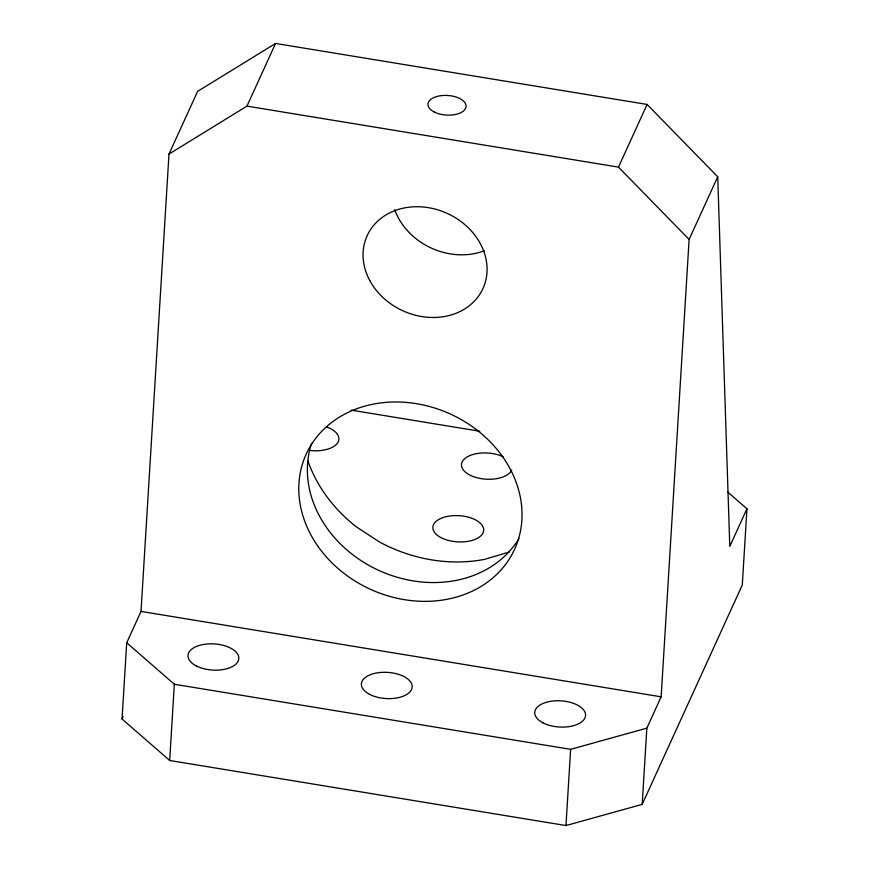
<?xml version="1.0" encoding="UTF-8"?>
<svg xmlns="http://www.w3.org/2000/svg" width="869" height="869" viewBox="0 0 869 869"><rect width="100%" height="100%" fill="white"/><g stroke="black" fill="none" stroke-linecap="round" stroke-linejoin="round"><path stroke-width="1.3" d="M746.949 508.789L742.289 585.022L642.18 804.379L565.969 825.55L169.672 760.494L122.051 718.989L126.711 642.767L141.017 611.428L168.988 154.074L197.589 91.397L275.571 43.45L647.09 104.443L717.718 176.787L729.786 546.395L746.949 508.789L727.701 492.017M169.672 760.494L174.332 684.261L126.711 642.767M565.969 825.55L570.629 749.328L646.851 728.157L661.146 696.819L689.117 239.464L717.718 176.787M642.18 804.379L646.851 728.157M168.988 154.074L246.97 106.127L275.571 43.45M122.051 718.989L123.17 716.523M689.117 239.464L618.489 167.12L647.09 104.443M509.234 552.032L484.783 559.299A141.278 118.792 24.5 0 1 379.568 542.028L356.486 526.962A141.278 118.792 24.5 0 1 307.822 460.679M246.97 106.127L618.489 167.12M351.239 410.146L479.764 431.241M141.017 611.428L661.146 696.819M174.332 684.261L570.629 749.328M518.978 538.443A114.545 96.318 24.5 0 1 378.71 570.357A114.545 96.318 24.5 0 1 311.656 443.233M511.645 470.162A25.451 13.111 3.5 0 1 477.353 477.841A25.451 13.111 3.5 0 1 465.1 458.354A25.451 13.111 3.5 0 1 503.227 456.779M484.315 250.739A63.633 53.509 24.5 0 1 394.732 209.69M326.592 426.972A25.451 13.111 3.5 0 1 337.541 442.984A25.451 13.111 3.5 0 1 310.396 450.522M542.821 722.747A25.451 13.111 3.5 0 0 584.924 717.99A25.451 13.111 3.5 0 0 552.727 701.033A25.451 13.111 3.5 0 0 542.821 722.747M196.068 665.817A25.451 13.111 3.5 0 0 238.171 661.059A25.451 13.111 3.5 0 0 205.975 644.103A25.451 13.111 3.5 0 0 196.068 665.817M369.444 694.277A25.451 13.111 3.5 0 0 411.548 689.53A25.451 13.111 3.5 0 0 379.351 672.573A25.451 13.111 3.5 0 0 369.444 694.277M434.033 111.895A19.096 9.831 3.5 0 0 465.61 108.332A19.096 9.831 3.5 0 0 441.463 95.612A19.096 9.831 3.5 0 0 434.033 111.895M318.326 546.818A114.545 96.318 24.5 0 0 511.081 556.084A114.545 96.318 24.5 0 0 401.804 402.119A114.545 96.318 24.5 0 0 318.326 546.818M369.77 280.524A63.633 53.509 24.5 0 0 477.016 298.132A63.633 53.509 24.5 0 0 428.384 207.658A63.633 53.509 24.5 0 0 369.77 280.524M440.941 537.596A25.451 13.111 3.5 0 0 483.055 532.838A25.451 13.111 3.5 0 0 450.848 515.882A25.451 13.111 3.5 0 0 440.941 537.596"/></g></svg>
